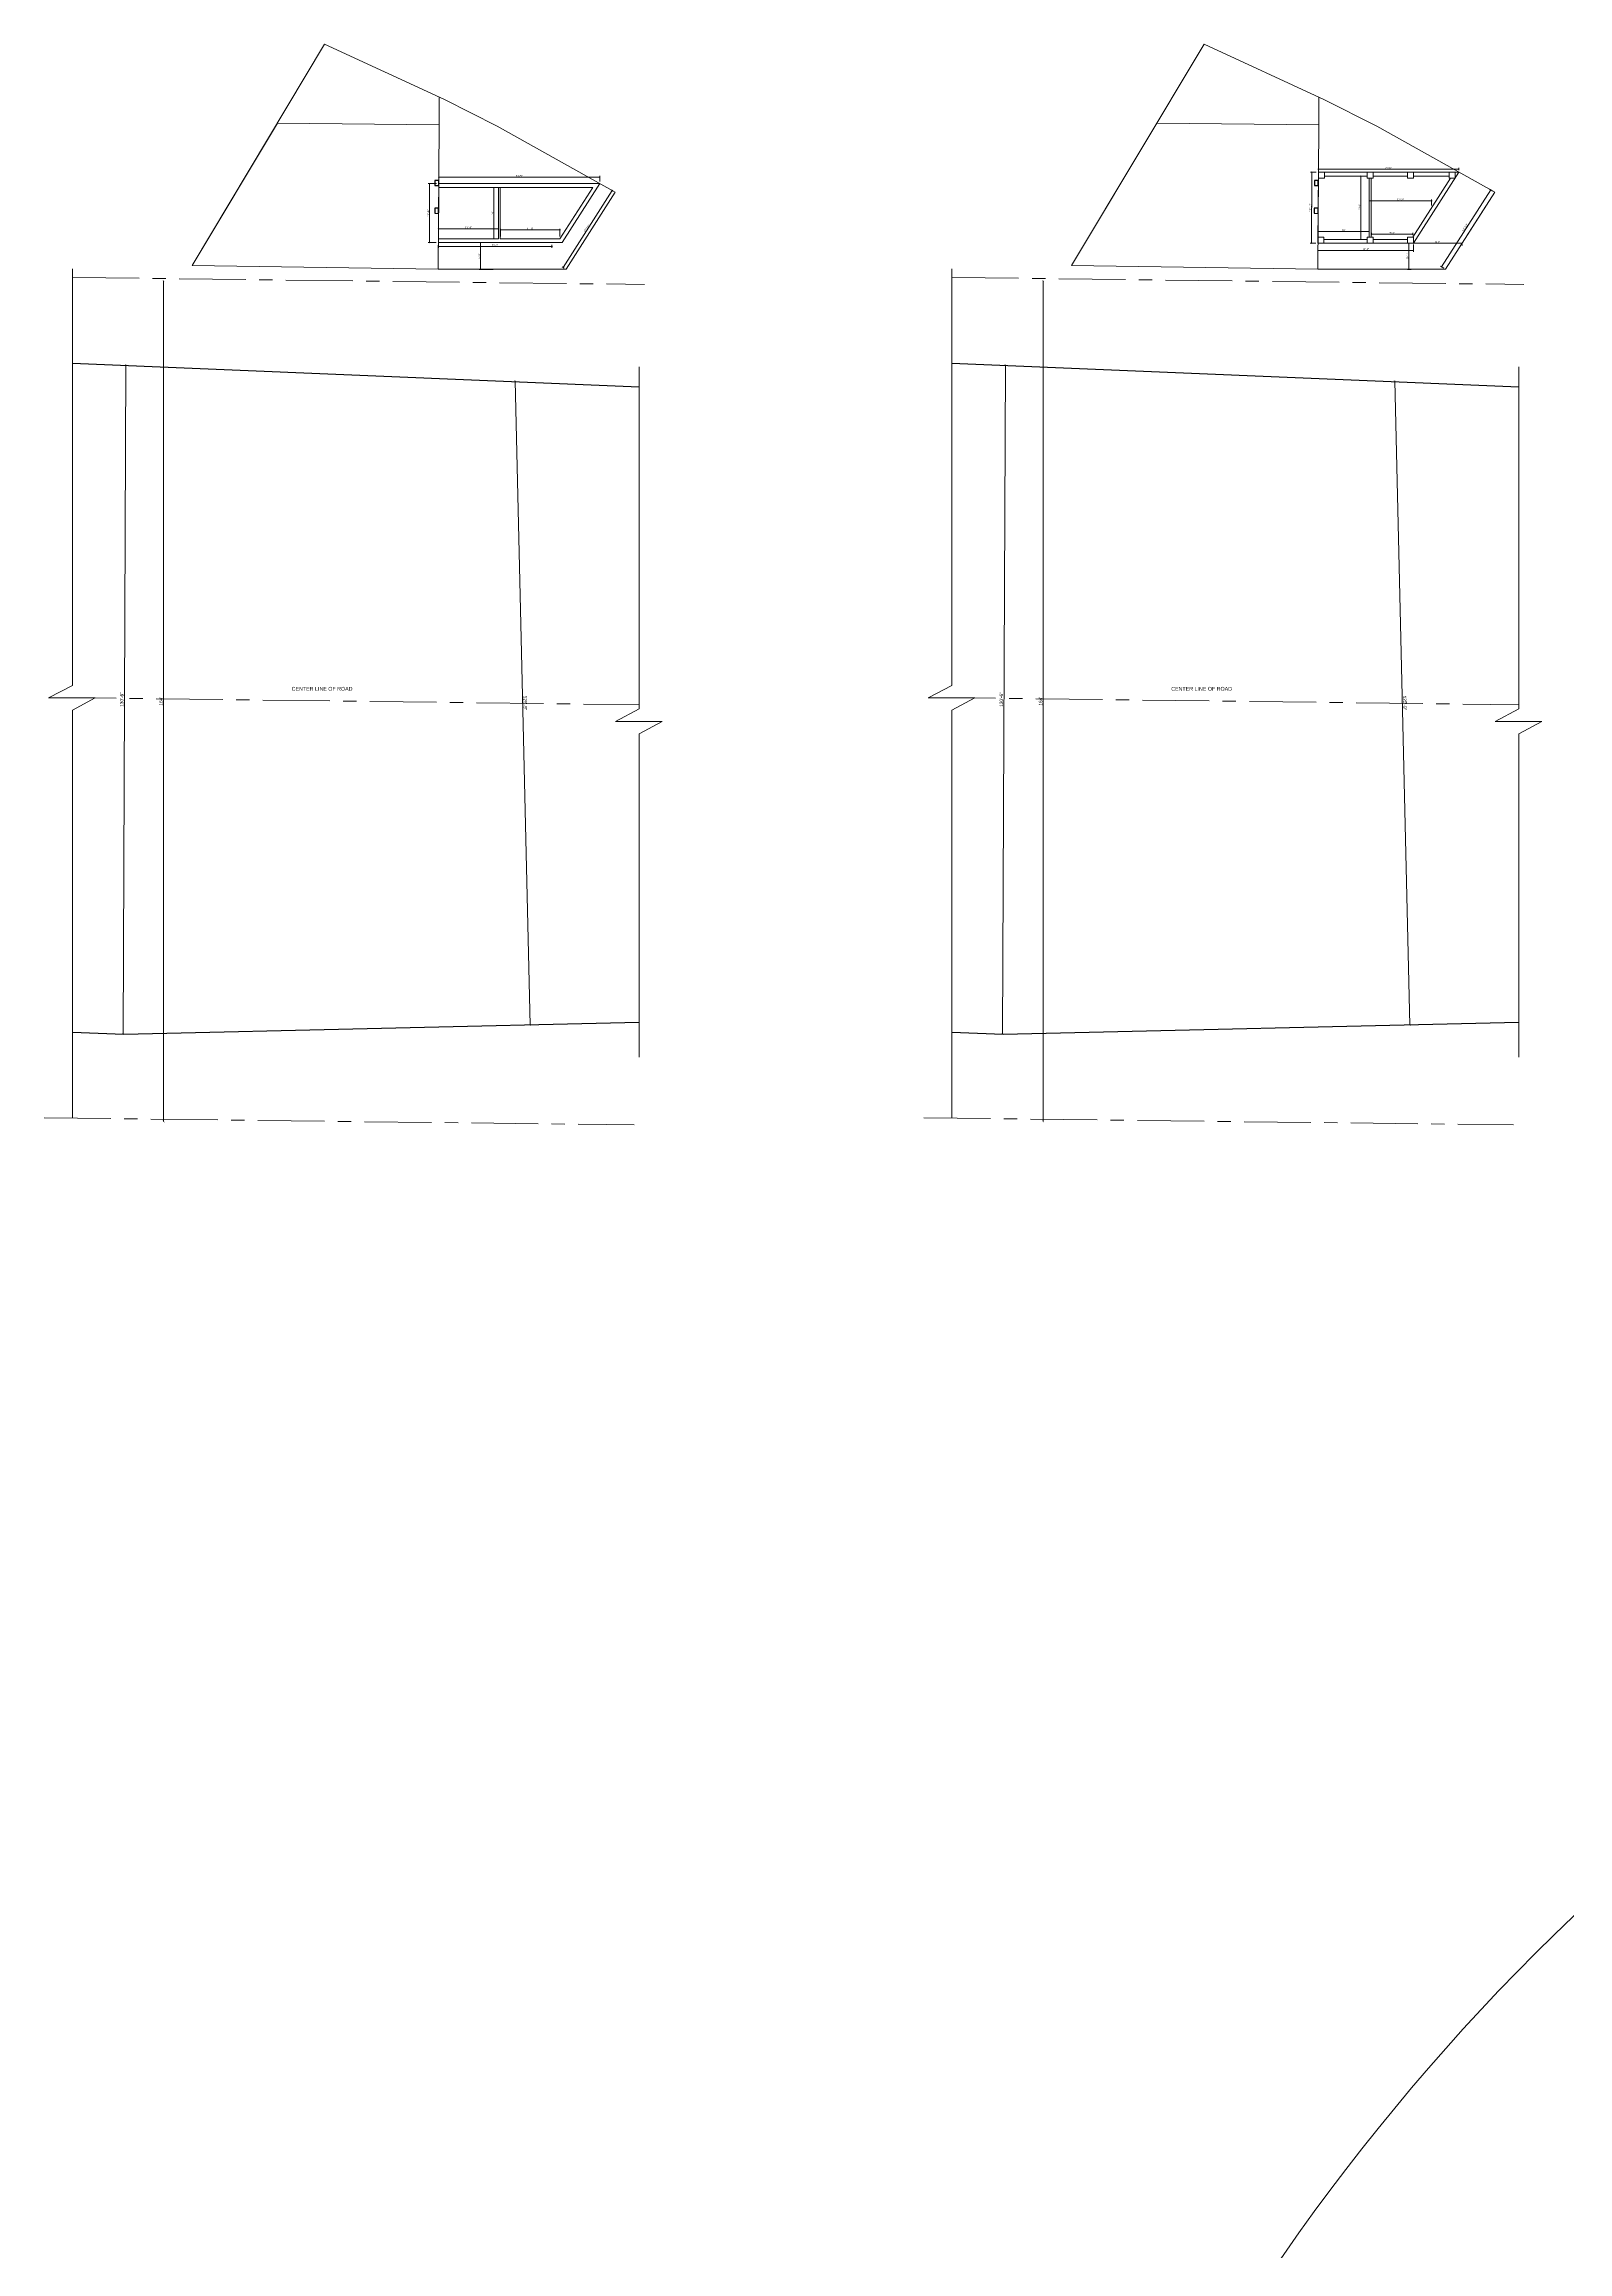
# Model space of a CAD drawing. Header units: inches. Extents: x 4069 to 91030, y -7803 to 12535.
# Drawn here: x 72553 to 76118, y 220 to 5389 of the extents above; entities that cross this region are included whole.
import ezdxf

# ---------------------------------------------------------------- set-up
doc = ezdxf.new("R2010")
doc.units = ezdxf.units.IN
doc.header["$LTSCALE"] = 5
doc.header["$MEASUREMENT"] = 0
doc.linetypes.add('CENTER', pattern=[2, 1.25, -0.25, 0.25, -0.25])
doc.layers.add('A-WALL', color=7, linetype='Continuous', lineweight=9)
doc.layers.add('DOOR', color=62, linetype='Continuous', lineweight=0)
for name, color, linetype in [('DIM', 5, 'Continuous'), ('TEXT', 6, 'Continuous'), ('WALL', 7, 'Continuous')]:
    doc.layers.add(name, color=color, linetype=linetype)
doc.layers.add('dim line', color=7, linetype='Continuous', lineweight=15, true_color=0xfab2b2)
doc.styles.get("Standard").update_dxf_attribs({"font": 'arial.ttf'})
doc.styles.add('tt', font='stylu.ttf', dxfattribs={"height": 8})
doc.dimstyles.new('Copy(2) of STANDARD', dxfattribs={"dimtxt": 2, "dimasz": 4, "dimexe": 0, "dimexo": 0, "dimgap": 2, "dimtad": 1, "dimdec": 0, "dimzin": 0, "dimdsep": 46, "dimlunit": 3, "dimtxsty": 'tt', "dimblk": 'ARCHTICK', "dimcen": 0.0505, "dimse1": 1, "dimse2": 1, "dimclrd": 5, "dimclre": 5, "dimclrt": 7, "dimadec": 1, "dimazin": 0, "dimtm": 1e-09, "dimtfac": 1, "dimtdec": 0, "dimtofl": 0, "dimtmove": 1, "dimatfit": 3, "dimfxl": 1, "dimtolj": 2, "dimtzin": 0, "dimlwd": 13, "dimarcsym": 0})
doc.dimstyles.new('Standard$0', dxfattribs={"dimtxt": 6, "dimasz": 4, "dimexe": 3, "dimexo": 6, "dimgap": 3, "dimtad": 1, "dimdec": 1, "dimzin": 0, "dimdsep": 46, "dimlunit": 4, "dimtxsty": 'Standard', "dimcen": 0.09, "dimclrd": 6, "dimclre": 6, "dimclrt": 7, "dimadec": 0, "dimazin": 0, "dimtfac": 1, "dimtdec": 1, "dimtix": 1, "dimtofl": 0, "dimtmove": 1, "dimatfit": 3, "dimfxl": 1, "dimtolj": 1, "dimtzin": 0, "dimlwd": 18, "dimlwe": 18, "dimarcsym": 0})

# ---------------------------------------------------------------- blocks, each defined once
blk = doc.blocks.new('_ArchTick')
at = {"color": 0, "linetype": 'ByBlock', "const_width": 0.15}
blk.add_lwpolyline([(-0.5, -0.5), (0.5, 0.5)], dxfattribs=at)
blk = doc.blocks.new('*D1890')
at = {"layer": 'Defpoints', "color": 0, "ltscale": 5, "transparency": 16777216}
for p in [(75346.3, 4834.4), (74890.5, 2866.6), (75322, 2866.6)]:
    blk.add_point(p, dxfattribs=at)
at = {"layer": 'DIM', "color": 5, "lineweight": 13, "ltscale": 5, "transparency": 16777216}
blk.add_line((74890.5, 4834.4), (74890.5, 2866.6), dxfattribs=at)
at = {"layer": 'DIM', "color": 5, "lineweight": 13, "ltscale": 5, "transparency": 16777216, "xscale": 4, "yscale": 4, "zscale": 4}
for p, rotation in [((74890.5, 4834.4), 90), ((74890.5, 2866.6), 270)]:
    blk.add_blockref('_ArchTick', p, dxfattribs=dict(at, rotation=rotation))
at = {"layer": 'DIM', "color": 7, "ltscale": 5, "transparency": 16777216, "insert": (74884.3, 3850.5), "char_height": 8, "attachment_point": 5, "rotation": 90, "style": 'tt'}
blk.add_mtext("\\A2;164'", dxfattribs=at)
blk = doc.blocks.new('*D1889')
at = {"layer": 'Defpoints', "color": 0, "ltscale": 5, "transparency": 16777216}
for p in [(74773.4, 4637.8, -33.3), (74766.8, 3071.4, 1.5), (74795.4, 3071.2)]:
    blk.add_point(p, dxfattribs=at)
at = {"layer": 'DIM', "color": 5, "lineweight": 13, "ltscale": 5, "transparency": 16777216}
blk.add_line((74802, 4637.7), (74795.4, 3071.2), dxfattribs=at)
at = {"layer": 'DIM', "color": 5, "lineweight": 13, "ltscale": 5, "transparency": 16777216, "xscale": 4, "yscale": 4, "zscale": 4}
for p, rotation in [((74802, 4637.7), 89.75798331016011), ((74795.4, 3071.2), 269.7579833101601)]:
    blk.add_blockref('_ArchTick', p, dxfattribs=dict(at, rotation=rotation))
at = {"layer": 'DIM', "color": 7, "ltscale": 5, "transparency": 16777216, "insert": (74792.5, 3854.5), "char_height": 8, "attachment_point": 5, "rotation": 89.758, "style": 'tt'}
blk.add_mtext('\\A2;130\'-6"', dxfattribs=at)
blk = doc.blocks.new('*D1891')
at = {"layer": 'Defpoints', "color": 0, "ltscale": 5, "transparency": 16777216}
for p in [(75689.7, 4599.9, -52.5), (75724.8, 3091.6, 1.5), (75748.2, 3092.2)]:
    blk.add_point(p, dxfattribs=at)
at = {"layer": 'DIM', "color": 5, "lineweight": 13, "ltscale": 5, "transparency": 16777216}
blk.add_line((75713.1, 4600.4), (75748.2, 3092.2), dxfattribs=at)
at = {"layer": 'DIM', "color": 5, "lineweight": 13, "ltscale": 5, "transparency": 16777216, "xscale": 4, "yscale": 4, "zscale": 4}
for p, rotation in [((75713.1, 4600.4), 91.33313824719244), ((75748.2, 3092.2), 271.3331382471924)]:
    blk.add_blockref('_ArchTick', p, dxfattribs=dict(at, rotation=rotation))
at = {"layer": 'DIM', "color": 7, "ltscale": 5, "transparency": 16777216, "insert": (75736.8, 3846.4), "char_height": 8, "attachment_point": 5, "rotation": 271.3331, "style": 'tt'}
blk.add_mtext('\\A2;125\'-9"', dxfattribs=at)
blk = doc.blocks.new('oblique')
at = {"color": 0, "lineweight": -2}
blk.add_line((0.25, 0.25), (-0.25, -0.25), dxfattribs=at)
at = {"layer": 'dim line', "lineweight": 9}
for p, q in [((-0.4375, 0), (0.4375, 0)), ((0, 0.4375), (0, -0.4375))]:
    blk.add_line(p, q, dxfattribs=at)
blk = doc.blocks.new('*D1894')
at = {"layer": 'A-WALL', "color": 47, "lineweight": 0, "ltscale": 5, "transparency": 16777216}
for p, q in [((75658.5, 4941.6), (75658.5, 4946.9)), ((75755.5, 4941.6), (75755.5, 4946.9))]:
    blk.add_line(p, q, dxfattribs=at)
at = {"layer": 'A-WALL', "color": 33, "lineweight": 0, "ltscale": 5, "transparency": 16777216}
blk.add_line((75658.5, 4943.9), (75755.5, 4943.9), dxfattribs=at)
at = {"layer": 'Defpoints', "color": 0, "ltscale": 5, "transparency": 16777216}
for p in [(75658.5, 4936.6), (75755.5, 4943.9), (75755.5, 4936.6)]:
    blk.add_point(p, dxfattribs=at)
at = {"layer": 'A-WALL', "color": 33, "lineweight": 0, "ltscale": 5, "transparency": 16777216, "xscale": 2, "yscale": 2, "zscale": 2, "rotation": 180}
blk.add_blockref('oblique', (75658.5, 4943.9), dxfattribs=at)
at = {"layer": 'A-WALL', "color": 33, "lineweight": 0, "ltscale": 5, "transparency": 16777216, "xscale": 2, "yscale": 2, "zscale": 2}
blk.add_blockref('oblique', (75755.5, 4943.9), dxfattribs=at)
at = {"layer": 'A-WALL', "color": 7, "ltscale": 5, "transparency": 16777216, "insert": (75707, 4946.7), "char_height": 4.5, "attachment_point": 5}
blk.add_mtext('\\A1;8\'-1"', dxfattribs=at)
blk = doc.blocks.new('_OBLIQUE')
at = {"color": 0, "linetype": 'ByBlock'}
blk.add_line((-0.5, -0.5), (0.5, 0.5), dxfattribs=at)
blk = doc.blocks.new('*D1895')
at = {"layer": 'A-WALL', "color": 47, "lineweight": 0, "ltscale": 5, "transparency": 16777216}
for p, q in [((75533.4, 4917.6), (75533.4, 4902.4)), ((75757.2, 4917.6), (75757.2, 4902.4))]:
    blk.add_line(p, q, dxfattribs=at)
at = {"layer": 'A-WALL', "color": 33, "lineweight": 0, "ltscale": 5, "transparency": 16777216}
blk.add_line((75533.4, 4905.4), (75757.2, 4905.4), dxfattribs=at)
at = {"layer": 'Defpoints', "color": 0, "ltscale": 5, "transparency": 16777216}
for p in [(75533.4, 4922.6), (75757.2, 4922.6), (75757.2, 4905.4)]:
    blk.add_point(p, dxfattribs=at)
at = {"layer": 'A-WALL', "color": 33, "lineweight": 0, "ltscale": 5, "transparency": 16777216, "xscale": 2, "yscale": 2, "zscale": 2, "rotation": 180}
blk.add_blockref('oblique', (75533.4, 4905.4), dxfattribs=at)
at = {"layer": 'A-WALL', "color": 33, "lineweight": 0, "ltscale": 5, "transparency": 16777216, "xscale": 2, "yscale": 2, "zscale": 2}
blk.add_blockref('oblique', (75757.2, 4905.4), dxfattribs=at)
at = {"layer": 'A-WALL', "color": 7, "ltscale": 5, "transparency": 16777216, "insert": (75645.3, 4908.2), "char_height": 4.5, "attachment_point": 5}
blk.add_mtext('\\A1;18\'-8"', dxfattribs=at)
blk = doc.blocks.new('*D1897')
at = {"layer": 'A-WALL', "color": 47, "lineweight": 0, "ltscale": 5, "transparency": 16777216}
for p, q in [((75533.5, 4941.6), (75533.5, 4953)), ((75653.5, 4941.6), (75653.5, 4953))]:
    blk.add_line(p, q, dxfattribs=at)
at = {"layer": 'A-WALL', "color": 33, "lineweight": 0, "ltscale": 5, "transparency": 16777216}
blk.add_line((75533.5, 4950), (75653.5, 4950), dxfattribs=at)
at = {"layer": 'Defpoints', "color": 0, "ltscale": 5, "transparency": 16777216}
for p in [(75533.5, 4936.6), (75653.5, 4950), (75653.5, 4936.6)]:
    blk.add_point(p, dxfattribs=at)
at = {"layer": 'A-WALL', "color": 33, "lineweight": 0, "ltscale": 5, "transparency": 16777216, "xscale": 2, "yscale": 2, "zscale": 2, "rotation": 180}
blk.add_blockref('oblique', (75533.5, 4950), dxfattribs=at)
at = {"layer": 'A-WALL', "color": 33, "lineweight": 0, "ltscale": 5, "transparency": 16777216, "xscale": 2, "yscale": 2, "zscale": 2}
blk.add_blockref('oblique', (75653.5, 4950), dxfattribs=at)
at = {"layer": 'A-WALL', "color": 7, "ltscale": 5, "transparency": 16777216, "insert": (75593.5, 4952.8), "char_height": 4.5, "attachment_point": 5}
blk.add_mtext("\\A1;10'", dxfattribs=at)
blk = doc.blocks.new('*D1898')
at = {"layer": 'A-WALL', "color": 47, "lineweight": 0, "ltscale": 5, "transparency": 16777216}
for p, q in [((75653.5, 5010.8), (75653.5, 5025.1)), ((75799.6, 5010.8), (75799.6, 5025.1))]:
    blk.add_line(p, q, dxfattribs=at)
at = {"layer": 'A-WALL', "color": 33, "lineweight": 0, "ltscale": 5, "transparency": 16777216}
blk.add_line((75799.6, 5022.1), (75653.5, 5022.1), dxfattribs=at)
at = {"layer": 'Defpoints', "color": 0, "ltscale": 5, "transparency": 16777216}
for p in [(75653.5, 5022.1), (75653.5, 5005.8), (75799.6, 5005.8)]:
    blk.add_point(p, dxfattribs=at)
at = {"layer": 'A-WALL', "color": 33, "lineweight": 0, "ltscale": 5, "transparency": 16777216, "xscale": 2, "yscale": 2, "zscale": 2, "rotation": 180}
blk.add_blockref('oblique', (75653.5, 5022.1), dxfattribs=at)
at = {"layer": 'A-WALL', "color": 33, "lineweight": 0, "ltscale": 5, "transparency": 16777216, "xscale": 2, "yscale": 2, "zscale": 2}
blk.add_blockref('oblique', (75799.6, 5022.1), dxfattribs=at)
at = {"layer": 'A-WALL', "color": 7, "ltscale": 5, "transparency": 16777216, "insert": (75726.5, 5024.9), "char_height": 4.5, "attachment_point": 5}
blk.add_mtext('\\A1;12\'-2"', dxfattribs=at)
blk = doc.blocks.new('*D1899')
at = {"layer": 'A-WALL', "color": 47, "lineweight": 0, "ltscale": 5, "transparency": 16777216}
for p, q in [((75603.7, 5080), (75636.7, 5080)), ((75603.7, 4931.6), (75636.7, 4931.6))]:
    blk.add_line(p, q, dxfattribs=at)
at = {"layer": 'A-WALL', "color": 33, "lineweight": 0, "ltscale": 5, "transparency": 16777216}
blk.add_line((75633.7, 5080), (75633.7, 4931.6), dxfattribs=at)
at = {"layer": 'Defpoints', "color": 0, "ltscale": 5, "transparency": 16777216}
for p in [(75598.7, 5080), (75598.7, 4931.6), (75633.7, 4931.6)]:
    blk.add_point(p, dxfattribs=at)
at = {"layer": 'A-WALL', "color": 33, "lineweight": 0, "ltscale": 5, "transparency": 16777216, "xscale": 2, "yscale": 2, "zscale": 2}
for p, rotation in [((75633.7, 5080), 90), ((75633.7, 4931.6), 270)]:
    blk.add_blockref('oblique', p, dxfattribs=dict(at, rotation=rotation))
at = {"layer": 'A-WALL', "color": 7, "ltscale": 5, "transparency": 16777216, "insert": (75630.9, 5005.8), "char_height": 4.5, "attachment_point": 5, "rotation": 90}
blk.add_mtext('\\A1;12\'-4"', dxfattribs=at)
blk = doc.blocks.new('*D1913')
at = {"layer": 'Defpoints', "color": 0, "ltscale": 5, "transparency": 16777216}
for p in [(73287.9, 4834.4), (72832.1, 2866.6), (73263.7, 2866.6)]:
    blk.add_point(p, dxfattribs=at)
at = {"layer": 'DIM', "color": 5, "lineweight": 13, "ltscale": 5, "transparency": 16777216}
blk.add_line((72832.1, 4834.4), (72832.1, 2866.6), dxfattribs=at)
at = {"layer": 'DIM', "color": 5, "lineweight": 13, "ltscale": 5, "transparency": 16777216, "xscale": 4, "yscale": 4, "zscale": 4}
for p, rotation in [((72832.1, 4834.4), 90), ((72832.1, 2866.6), 270)]:
    blk.add_blockref('_ArchTick', p, dxfattribs=dict(at, rotation=rotation))
at = {"layer": 'DIM', "color": 7, "ltscale": 5, "transparency": 16777216, "insert": (72826, 3850.5), "char_height": 8, "attachment_point": 5, "rotation": 90, "style": 'tt'}
blk.add_mtext("\\A2;164'", dxfattribs=at)
blk = doc.blocks.new('*D1912')
at = {"layer": 'Defpoints', "color": 0, "ltscale": 5, "transparency": 16777216}
for p in [(72715.1, 4637.8, -33.3), (72708.4, 3071.4, 1.5), (72737, 3071.2)]:
    blk.add_point(p, dxfattribs=at)
at = {"layer": 'DIM', "color": 5, "lineweight": 13, "ltscale": 5, "transparency": 16777216}
blk.add_line((72743.6, 4637.7), (72737, 3071.2), dxfattribs=at)
at = {"layer": 'DIM', "color": 5, "lineweight": 13, "ltscale": 5, "transparency": 16777216, "xscale": 4, "yscale": 4, "zscale": 4}
for p, rotation in [((72743.6, 4637.7), 89.75798331016011), ((72737, 3071.2), 269.7579833101601)]:
    blk.add_blockref('_ArchTick', p, dxfattribs=dict(at, rotation=rotation))
at = {"layer": 'DIM', "color": 7, "ltscale": 5, "transparency": 16777216, "insert": (72734.1, 3854.5), "char_height": 8, "attachment_point": 5, "rotation": 89.758, "style": 'tt'}
blk.add_mtext('\\A2;130\'-6"', dxfattribs=at)
blk = doc.blocks.new('*D1914')
at = {"layer": 'Defpoints', "color": 0, "ltscale": 5, "transparency": 16777216}
for p in [(73631.3, 4599.9, -52.5), (73666.4, 3091.6, 1.5), (73689.8, 3092.2)]:
    blk.add_point(p, dxfattribs=at)
at = {"layer": 'DIM', "color": 5, "lineweight": 13, "ltscale": 5, "transparency": 16777216}
blk.add_line((73654.7, 4600.4), (73689.8, 3092.2), dxfattribs=at)
at = {"layer": 'DIM', "color": 5, "lineweight": 13, "ltscale": 5, "transparency": 16777216, "xscale": 4, "yscale": 4, "zscale": 4}
for p, rotation in [((73654.7, 4600.4), 91.33313824719244), ((73689.8, 3092.2), 271.3331382471924)]:
    blk.add_blockref('_ArchTick', p, dxfattribs=dict(at, rotation=rotation))
at = {"layer": 'DIM', "color": 7, "ltscale": 5, "transparency": 16777216, "insert": (73678.4, 3846.4), "char_height": 8, "attachment_point": 5, "rotation": 271.3331, "style": 'tt'}
blk.add_mtext('\\A2;125\'-9"', dxfattribs=at)
blk = doc.blocks.new('*D1915')
at = {"layer": 'A-WALL', "color": 47, "lineweight": 0, "ltscale": 5, "transparency": 16777216}
for p, q in [((73475.1, 4938.3), (73475.1, 4959.8)), ((73615.6, 4938.3), (73615.6, 4959.8))]:
    blk.add_line(p, q, dxfattribs=at)
at = {"layer": 'A-WALL', "color": 33, "lineweight": 0, "ltscale": 5, "transparency": 16777216}
blk.add_line((73475.1, 4956.8), (73615.6, 4956.8), dxfattribs=at)
at = {"layer": 'Defpoints', "color": 0, "ltscale": 5, "transparency": 16777216}
for p in [(73475.1, 4933.3), (73615.6, 4956.8), (73615.6, 4933.3)]:
    blk.add_point(p, dxfattribs=at)
at = {"layer": 'A-WALL', "color": 33, "lineweight": 0, "ltscale": 5, "transparency": 16777216, "xscale": 2, "yscale": 2, "zscale": 2, "rotation": 180}
blk.add_blockref('oblique', (73475.1, 4956.8), dxfattribs=at)
at = {"layer": 'A-WALL', "color": 33, "lineweight": 0, "ltscale": 5, "transparency": 16777216, "xscale": 2, "yscale": 2, "zscale": 2}
blk.add_blockref('oblique', (73615.6, 4956.8), dxfattribs=at)
at = {"layer": 'A-WALL', "color": 7, "ltscale": 5, "transparency": 16777216, "insert": (73545.3, 4959.6), "char_height": 4.5, "attachment_point": 5}
blk.add_mtext('\\A1;11\'-8"', dxfattribs=at)
blk = doc.blocks.new('*D1916')
at = {"layer": 'A-WALL', "color": 47, "lineweight": 0, "ltscale": 5, "transparency": 16777216}
for p, q in [((73620.1, 4938.3), (73620.1, 4956.8)), ((73759.7, 4938.3), (73759.7, 4956.8))]:
    blk.add_line(p, q, dxfattribs=at)
at = {"layer": 'A-WALL', "color": 33, "lineweight": 0, "ltscale": 5, "transparency": 16777216}
blk.add_line((73620.1, 4953.8), (73759.7, 4953.8), dxfattribs=at)
at = {"layer": 'Defpoints', "color": 0, "ltscale": 5, "transparency": 16777216}
for p in [(73620.1, 4933.3), (73759.7, 4953.8), (73759.7, 4933.3)]:
    blk.add_point(p, dxfattribs=at)
at = {"layer": 'A-WALL', "color": 33, "lineweight": 0, "ltscale": 5, "transparency": 16777216, "xscale": 2, "yscale": 2, "zscale": 2, "rotation": 180}
blk.add_blockref('oblique', (73620.1, 4953.8), dxfattribs=at)
at = {"layer": 'A-WALL', "color": 33, "lineweight": 0, "ltscale": 5, "transparency": 16777216, "xscale": 2, "yscale": 2, "zscale": 2}
blk.add_blockref('oblique', (73759.7, 4953.8), dxfattribs=at)
at = {"layer": 'A-WALL', "color": 7, "ltscale": 5, "transparency": 16777216, "insert": (73689.9, 4956.6), "char_height": 4.5, "attachment_point": 5}
blk.add_mtext('\\A1;11\'-8"', dxfattribs=at)
blk = doc.blocks.new('*D1917')
at = {"layer": 'A-WALL', "color": 47, "lineweight": 0, "ltscale": 5, "transparency": 16777216}
for p, q in [((73610.6, 5053.3), (73601.6, 5053.3)), ((73610.6, 4933.3), (73601.6, 4933.3))]:
    blk.add_line(p, q, dxfattribs=at)
at = {"layer": 'A-WALL', "color": 33, "lineweight": 0, "ltscale": 5, "transparency": 16777216}
blk.add_line((73604.6, 4933.3), (73604.6, 5053.3), dxfattribs=at)
at = {"layer": 'Defpoints', "color": 0, "ltscale": 5, "transparency": 16777216}
for p in [(73604.6, 5053.3), (73615.6, 5053.3), (73615.6, 4933.3)]:
    blk.add_point(p, dxfattribs=at)
at = {"layer": 'A-WALL', "color": 33, "lineweight": 0, "ltscale": 5, "transparency": 16777216, "xscale": 2, "yscale": 2, "zscale": 2}
for p, rotation in [((73604.6, 5053.3), 90), ((73604.6, 4933.3), 270)]:
    blk.add_blockref('oblique', p, dxfattribs=dict(at, rotation=rotation))
at = {"layer": 'A-WALL', "color": 7, "ltscale": 5, "transparency": 16777216, "insert": (73601.8, 4993.3), "char_height": 4.5, "attachment_point": 5, "rotation": 90}
blk.add_mtext("\\A1;10'", dxfattribs=at)
blk = doc.blocks.new('*D1919')
at = {"layer": 'A-WALL', "color": 47, "lineweight": 0, "ltscale": 5, "transparency": 16777216}
for p, q in [((75534.5, 5094), (75534.5, 5099.3)), ((75863.3, 5094), (75863.3, 5099.3))]:
    blk.add_line(p, q, dxfattribs=at)
at = {"layer": 'A-WALL', "color": 33, "lineweight": 0, "ltscale": 5, "transparency": 16777216}
blk.add_line((75863.3, 5096.3), (75534.5, 5096.3), dxfattribs=at)
at = {"layer": 'Defpoints', "color": 0, "ltscale": 5, "transparency": 16777216}
for p in [(75534.5, 5096.3), (75534.5, 5089), (75863.3, 5089)]:
    blk.add_point(p, dxfattribs=at)
at = {"layer": 'A-WALL', "color": 33, "lineweight": 0, "ltscale": 5, "transparency": 16777216, "xscale": 2, "yscale": 2, "zscale": 2, "rotation": 180}
blk.add_blockref('oblique', (75534.5, 5096.3), dxfattribs=at)
at = {"layer": 'A-WALL', "color": 33, "lineweight": 0, "ltscale": 5, "transparency": 16777216, "xscale": 2, "yscale": 2, "zscale": 2}
blk.add_blockref('oblique', (75863.3, 5096.3), dxfattribs=at)
at = {"layer": 'A-WALL', "color": 7, "ltscale": 5, "transparency": 16777216, "insert": (75698.9, 5099.1), "char_height": 4.5, "attachment_point": 5}
blk.add_mtext('\\A1;27\'-5"', dxfattribs=at)
blk = doc.blocks.new('*D1920')
at = {"layer": 'A-WALL', "color": 47, "lineweight": 0, "ltscale": 5, "transparency": 16777216}
for p, q in [((75529.5, 5089.1), (75516.2, 5089.2)), ((75528.4, 4922.7), (75515.1, 4922.7))]:
    blk.add_line(p, q, dxfattribs=at)
at = {"layer": 'A-WALL', "color": 33, "lineweight": 0, "ltscale": 5, "transparency": 16777216}
blk.add_line((75519.2, 5089.1), (75518.1, 4922.7), dxfattribs=at)
at = {"layer": 'Defpoints', "color": 0, "ltscale": 5, "transparency": 16777216}
for p in [(75534.5, 5089), (75518.1, 4922.7), (75533.4, 4922.6)]:
    blk.add_point(p, dxfattribs=at)
at = {"layer": 'A-WALL', "color": 33, "lineweight": 0, "ltscale": 5, "transparency": 16777216, "xscale": 2, "yscale": 2, "zscale": 2}
for p, rotation in [((75519.2, 5089.1), 89.62590714722728), ((75518.1, 4922.7), 269.6259071472273)]:
    blk.add_blockref('oblique', p, dxfattribs=dict(at, rotation=rotation))
at = {"layer": 'A-WALL', "color": 7, "ltscale": 5, "transparency": 16777216, "insert": (75515.9, 5006), "char_height": 4.5, "attachment_point": 5, "rotation": 89.6259}
blk.add_mtext('\\A1;13\'-10"', dxfattribs=at)
blk = doc.blocks.new('*D1921')
at = {"layer": 'A-WALL', "color": 47, "lineweight": 0, "ltscale": 5, "transparency": 16777216}
for p, q in [((73475, 4919.3), (73475, 4912)), ((73740.9, 4919.3), (73740.9, 4912))]:
    blk.add_line(p, q, dxfattribs=at)
at = {"layer": 'A-WALL', "color": 33, "lineweight": 0, "ltscale": 5, "transparency": 16777216}
blk.add_line((73475, 4915), (73740.9, 4915), dxfattribs=at)
at = {"layer": 'Defpoints', "color": 0, "ltscale": 5, "transparency": 16777216}
for p in [(73475, 4924.3, -58.2), (73740.9, 4924.3, -58.2), (73740.9, 4915)]:
    blk.add_point(p, dxfattribs=at)
at = {"layer": 'A-WALL', "color": 33, "lineweight": 0, "ltscale": 5, "transparency": 16777216, "xscale": 2, "yscale": 2, "zscale": 2, "rotation": 180}
blk.add_blockref('oblique', (73475, 4915), dxfattribs=at)
at = {"layer": 'A-WALL', "color": 33, "lineweight": 0, "ltscale": 5, "transparency": 16777216, "xscale": 2, "yscale": 2, "zscale": 2}
blk.add_blockref('oblique', (73740.9, 4915), dxfattribs=at)
at = {"layer": 'A-WALL', "color": 7, "ltscale": 5, "transparency": 16777216, "insert": (73608, 4917.7), "char_height": 4.5, "attachment_point": 5}
blk.add_mtext('\\A1;22\'-2"', dxfattribs=at)
blk = doc.blocks.new('*D1922')
at = {"layer": 'A-WALL', "color": 47, "lineweight": 0, "ltscale": 5, "transparency": 16777216}
for p, q in [((73475.9, 5067.3), (73475.9, 5080.3)), ((73852.6, 5067.3), (73852.6, 5080.3))]:
    blk.add_line(p, q, dxfattribs=at)
at = {"layer": 'A-WALL', "color": 33, "lineweight": 0, "ltscale": 5, "transparency": 16777216}
blk.add_line((73852.6, 5077.3), (73475.9, 5077.3), dxfattribs=at)
at = {"layer": 'Defpoints', "color": 0, "ltscale": 5, "transparency": 16777216}
for p in [(73475.9, 5077.3), (73475.9, 5062.3), (73852.6, 5062.3)]:
    blk.add_point(p, dxfattribs=at)
at = {"layer": 'A-WALL', "color": 33, "lineweight": 0, "ltscale": 5, "transparency": 16777216, "xscale": 2, "yscale": 2, "zscale": 2, "rotation": 180}
blk.add_blockref('oblique', (73475.9, 5077.3), dxfattribs=at)
at = {"layer": 'A-WALL', "color": 33, "lineweight": 0, "ltscale": 5, "transparency": 16777216, "xscale": 2, "yscale": 2, "zscale": 2}
blk.add_blockref('oblique', (73852.6, 5077.3), dxfattribs=at)
at = {"layer": 'A-WALL', "color": 7, "ltscale": 5, "transparency": 16777216, "insert": (73664.3, 5080.1), "char_height": 4.5, "attachment_point": 5}
blk.add_mtext('\\A1;31\'-5"', dxfattribs=at)
blk = doc.blocks.new('*D1924')
at = {"layer": 'A-WALL', "color": 47, "lineweight": 0, "ltscale": 5, "transparency": 16777216}
for p, q in [((73470.9, 5062.3), (73451.5, 5062.3)), ((73470, 4924.3), (73451.5, 4924.3))]:
    blk.add_line(p, q, dxfattribs=at)
at = {"layer": 'A-WALL', "color": 33, "lineweight": 0, "ltscale": 5, "transparency": 16777216}
blk.add_line((73454.5, 5062.3), (73454.5, 4924.3), dxfattribs=at)
at = {"layer": 'Defpoints', "color": 0, "ltscale": 5, "transparency": 16777216}
for p in [(73475.9, 5062.3), (73454.5, 4924.3), (73475, 4924.3)]:
    blk.add_point(p, dxfattribs=at)
at = {"layer": 'A-WALL', "color": 33, "lineweight": 0, "ltscale": 5, "transparency": 16777216, "xscale": 2, "yscale": 2, "zscale": 2}
for p, rotation in [((73454.5, 5062.3), 90), ((73454.5, 4924.3), 270)]:
    blk.add_blockref('oblique', p, dxfattribs=dict(at, rotation=rotation))
at = {"layer": 'A-WALL', "color": 7, "ltscale": 5, "transparency": 16777216, "insert": (73451.7, 4993.3), "char_height": 4.5, "attachment_point": 5, "rotation": 90}
blk.add_mtext('\\A1;11\'-6"', dxfattribs=at)
blk = doc.blocks.new('*D1937')
at = {"layer": 'A-WALL', "color": 33, "lineweight": 0, "ltscale": 5, "transparency": 16777216}
blk.add_line((75822.8, 4867.6), (75937.8, 5047.9), dxfattribs=at)
at = {"layer": 'A-WALL', "color": 47, "lineweight": 0, "ltscale": 5, "transparency": 16777216}
for p, q in [((75942.9, 5044.6), (75935.3, 5049.5)), ((75828, 4864.3), (75820.3, 4869.2))]:
    blk.add_line(p, q, dxfattribs=at)
at = {"layer": 'Defpoints', "color": 0, "ltscale": 5, "transparency": 16777216}
for p in [(75937.8, 5047.9), (75947.1, 5042, -58.2), (75832.2, 4861.6, -58.2)]:
    blk.add_point(p, dxfattribs=at)
at = {"layer": 'A-WALL', "color": 33, "lineweight": 0, "ltscale": 5, "transparency": 16777216, "xscale": 2, "yscale": 2, "zscale": 2}
for p, rotation in [((75937.8, 5047.9), 57.48404716701929), ((75822.8, 4867.6), 237.4840471670193)]:
    blk.add_blockref('oblique', p, dxfattribs=dict(at, rotation=rotation))
at = {"layer": 'A-WALL', "color": 7, "ltscale": 5, "transparency": 16777216, "insert": (75877.9, 4959.3), "char_height": 4.5, "attachment_point": 5, "rotation": 57.484}
blk.add_mtext('\\A1;17\'-10"', dxfattribs=at)
blk = doc.blocks.new('*D1938')
at = {"layer": 'A-WALL', "color": 33, "lineweight": 0, "ltscale": 5, "transparency": 16777216}
blk.add_line((73767.1, 4865.9), (73882.1, 5046.2), dxfattribs=at)
at = {"layer": 'A-WALL', "color": 47, "lineweight": 0, "ltscale": 5, "transparency": 16777216}
for p, q in [((73884.5, 5044.6), (73879.6, 5047.8)), ((73769.6, 4864.3), (73764.6, 4867.5))]:
    blk.add_line(p, q, dxfattribs=at)
at = {"layer": 'Defpoints', "color": 0, "ltscale": 5, "transparency": 16777216}
for p in [(73882.1, 5046.2), (73888.8, 5042, -58.2), (73773.8, 4861.6, -58.2)]:
    blk.add_point(p, dxfattribs=at)
at = {"layer": 'A-WALL', "color": 33, "lineweight": 0, "ltscale": 5, "transparency": 16777216, "xscale": 2, "yscale": 2, "zscale": 2}
for p, rotation in [((73882.1, 5046.2), 57.48404716701929), ((73767.1, 4865.9), 237.4840471670193)]:
    blk.add_blockref('oblique', p, dxfattribs=dict(at, rotation=rotation))
at = {"layer": 'A-WALL', "color": 7, "ltscale": 5, "transparency": 16777216, "insert": (73822.2, 4957.5), "char_height": 4.5, "attachment_point": 5, "rotation": 57.484}
blk.add_mtext('\\A1;17\'-10"', dxfattribs=at)
blk = doc.blocks.new('*D1939')
at = {"layer": 'A-WALL', "color": 47, "lineweight": 0, "ltscale": 5, "transparency": 16777216}
for p, q in [((73603, 4924.3), (73570.4, 4924.3)), ((73603, 4861.6), (73570.4, 4861.6))]:
    blk.add_line(p, q, dxfattribs=at)
at = {"layer": 'A-WALL', "color": 33, "lineweight": 0, "ltscale": 5, "transparency": 16777216}
blk.add_line((73573.4, 4924.3), (73573.4, 4861.6), dxfattribs=at)
at = {"layer": 'Defpoints', "color": 0, "ltscale": 5, "transparency": 16777216}
for p in [(73608, 4924.3, -58.2), (73573.4, 4861.6), (73608, 4861.6, -58.2)]:
    blk.add_point(p, dxfattribs=at)
at = {"layer": 'A-WALL', "color": 33, "lineweight": 0, "ltscale": 5, "transparency": 16777216, "xscale": 2, "yscale": 2, "zscale": 2}
for p, rotation in [((73573.4, 4924.3), 90), ((73573.4, 4861.6), 270)]:
    blk.add_blockref('oblique', p, dxfattribs=dict(at, rotation=rotation))
at = {"layer": 'A-WALL', "color": 7, "ltscale": 5, "transparency": 16777216, "insert": (73570.6, 4893), "char_height": 4.5, "attachment_point": 5, "rotation": 90}
blk.add_mtext('\\A1;5\'-3"', dxfattribs=at)
blk = doc.blocks.new('*D1940')
at = {"layer": 'A-WALL', "color": 47, "lineweight": 0, "ltscale": 5, "transparency": 16777216}
for p, q in [((75752.2, 4922.6), (75743.2, 4922.6)), ((75751.5, 4861.6), (75743.2, 4861.6))]:
    blk.add_line(p, q, dxfattribs=at)
at = {"layer": 'A-WALL', "color": 33, "lineweight": 0, "ltscale": 5, "transparency": 16777216}
blk.add_line((75746.2, 4922.6), (75746.2, 4861.6), dxfattribs=at)
at = {"layer": 'Defpoints', "color": 0, "ltscale": 5, "transparency": 16777216}
for p in [(75757.2, 4922.6), (75746.2, 4861.6), (75756.5, 4861.6, -58.2)]:
    blk.add_point(p, dxfattribs=at)
at = {"layer": 'A-WALL', "color": 33, "lineweight": 0, "ltscale": 5, "transparency": 16777216, "xscale": 2, "yscale": 2, "zscale": 2}
for p, rotation in [((75746.2, 4922.6), 90), ((75746.2, 4861.6), 270)]:
    blk.add_blockref('oblique', p, dxfattribs=dict(at, rotation=rotation))
at = {"layer": 'A-WALL', "color": 7, "ltscale": 5, "transparency": 16777216, "insert": (75743.4, 4892.1), "char_height": 4.5, "attachment_point": 5, "rotation": 90}
blk.add_mtext('\\A1;5\'-1"', dxfattribs=at)
blk = doc.blocks.new('*D1989')
at = {"layer": 'A-WALL', "color": 33, "lineweight": 0, "ltscale": 5, "transparency": 16777216}
blk.add_line((75757.2, 4922.6), (75871.1, 4922.6), dxfattribs=at)
at = {"layer": 'A-WALL', "color": 47, "lineweight": 0, "ltscale": 5, "transparency": 16777216}
for p, q in [((75757.2, 4917.6), (75757.2, 4919.6)), ((75871.1, 4917.6), (75871.1, 4919.6))]:
    blk.add_line(p, q, dxfattribs=at)
at = {"layer": 'Defpoints', "color": 0, "ltscale": 5, "transparency": 16777216}
for p in [(75757.2, 4922.6), (75871.1, 4922.6), (75871.1, 4922.6)]:
    blk.add_point(p, dxfattribs=at)
at = {"layer": 'A-WALL', "color": 33, "lineweight": 0, "ltscale": 5, "transparency": 16777216, "xscale": 2, "yscale": 2, "zscale": 2, "rotation": 180}
blk.add_blockref('oblique', (75757.2, 4922.6), dxfattribs=at)
at = {"layer": 'A-WALL', "color": 33, "lineweight": 0, "ltscale": 5, "transparency": 16777216, "xscale": 2, "yscale": 2, "zscale": 2}
blk.add_blockref('oblique', (75871.1, 4922.6), dxfattribs=at)
at = {"layer": 'A-WALL', "color": 7, "ltscale": 5, "transparency": 16777216, "insert": (75814.2, 4925.4), "char_height": 4.5, "attachment_point": 5}
blk.add_mtext('\\A1;9\'-6"', dxfattribs=at)

msp = doc.modelspace()

# ---------------------------------------------------------------- linework, layer by layer
for p, q in [((72618.46, 4641.84, -31.28), (73945.21, 4586.87, -59.12)), ((74676.85, 4641.84, -31.28), (76003.6, 4586.87, -59.12)), ((72738.81, 3070.05, 1.52), (72618.46, 3075.22, 1.52)), ((73945.21, 3098.13, 1.52), (72738.81, 3070.05, 1.52)), ((74797.2, 3070.05, 1.52), (74676.85, 3075.22, 1.52)), ((76003.6, 3098.13, 1.52), (74797.2, 3070.05, 1.52))]:
    msp.add_line(p, q)
at = {"layer": 'A-WALL', "ltscale": 5}
for p, q in [((73476.84, 5199.62, -58.17), (73477.26, 5264.53, -58.17)), ((75535.23, 5199.62, -58.17), (75535.65, 5264.53, -58.17)), ((75534.5, 5080.04), (75534.45, 5080.04)), ((75863.32, 5089.04, -58.17), (75534.5, 5089.04, -58.17)), ((75648.97, 5080.04), (75548.5, 5080.04)), ((75653.47, 4936.63), (75653.47, 5075.04)), ((75658.47, 4936.63), (75658.47, 5075.04)), ((75743.23, 5080.04), (75662.97, 5080.04)), ((75755.48, 4936.63), (75843.72, 5075.04)), ((75840.39, 5080.04), (75757.23, 5080.04)), ((73475.94, 5062.28, -58.17), (73475.04, 4924.28, -58.17)), ((73836.17, 5053.28), (73475.92, 5053.28)), ((73615.55, 4933.28), (73615.55, 5053.28)), ((73620.05, 4933.28), (73620.05, 5053.28)), ((73759.68, 4933.28), (73836.17, 5053.28)), ((73773.8, 4861.63, -58.17), (73888.76, 5041.96, -58.17)), ((75880.63, 4937.62, -58.17), (75947.15, 5041.96, -58.17)), ((73475.02, 4924.28, -58.17), (73740.9, 4924.28, -58.17)), ((73475.1, 4933.28), (73615.55, 4933.28)), ((73620.05, 4933.28), (73759.68, 4933.28)), ((75547.51, 4931.63), (75648.97, 4931.63)), ((75662.97, 4931.63), (75743.23, 4931.63)), ((73474.63, 4861.63, -58.17), (73773.8, 4861.63, -58.17))]:
    msp.add_line(p, q, dxfattribs=at)
at = {"layer": 'A-WALL', "linetype": 'CENTER', "ltscale": 25}
for p, q in [((72618.46, 4842.67), (73957.33, 4826.18)), ((74676.85, 4842.67), (76015.72, 4826.18)), ((72564.64, 3859.26), (73945.21, 3842.25)), ((74623.03, 3859.26), (76003.6, 3842.25)), ((72552.52, 2875.33), (73933.09, 2858.32)), ((74610.9, 2875.33), (75991.48, 2858.32))]:
    msp.add_line(p, q, dxfattribs=at)
at = {"layer": 'A-WALL', "ltscale": 5, "elevation": -58.17}
for points in [[(73208.82, 5388.81), (72898.7, 4870.27), (73474.63, 4861.63), (73773.8, 4861.63), (73888.76, 5041.96), (73612.66, 5197.03), (73489.3, 5258.96)], [(75267.21, 5388.81), (74957.08, 4870.27), (75533.02, 4861.63), (75832.19, 4861.63), (75947.15, 5041.96), (75671.05, 5197.03), (75547.69, 5258.96)], [(75743.23, 5089.04), (75757.23, 5089.04), (75757.23, 5075.04), (75743.23, 5075.04)], [(75840.39, 5089.04), (75854.39, 5089.04), (75854.39, 5075.04), (75840.39, 5075.04)]]:
    msp.add_lwpolyline(points, close=True, dxfattribs=at)
at = {"layer": 'A-WALL', "ltscale": 5}
for points in [[(75863.32, 5089.04), (75534.5, 5089.04), (75533.42, 4922.63), (75757.23, 4922.63)], [(75534.5, 5089.04), (75548.5, 5089.04), (75548.5, 5075.04), (75534.5, 5075.04)], [(75648.97, 5089.04), (75662.97, 5089.04), (75662.97, 5075.04), (75648.97, 5075.04)], [(73852.58, 5062.28), (73475.94, 5062.28), (73475.04, 4924.28), (73764.61, 4924.28)], [(75533.51, 4936.63), (75547.51, 4936.63), (75547.51, 4922.63), (75533.51, 4922.63)], [(75648.97, 4936.63), (75662.97, 4936.63), (75662.97, 4922.63), (75648.97, 4922.63)], [(75743.23, 4936.63), (75757.23, 4936.63), (75757.23, 4922.63), (75743.23, 4922.63)]]:
    msp.add_lwpolyline(points, close=True, dxfattribs=at)
at = {"layer": 'A-WALL', "linetype": 'Continuous', "ltscale": 5}
for points, elevation in [([(72618.46, 4863.14), (72618.46, 3887.27), (72562.87, 3858.34), (72672.13, 3858.09), (72618.46, 3829.48), (72618.46, 2874.52)], -31.28), ([(74676.85, 4863.14), (74676.85, 3887.27), (74621.26, 3858.34), (74730.52, 3858.09), (74676.85, 3829.48), (74676.85, 2874.52)], -31.28), ([(73945.21, 4633.72), (73945.21, 3832.3), (73889.62, 3803.36), (73998.88, 3803.11), (73945.21, 3774.5), (73945.21, 3017.07)], -59.12), ([(76003.6, 4633.72), (76003.6, 3832.3), (75948.01, 3803.36), (76057.27, 3803.11), (76003.6, 3774.5), (76003.6, 3017.07)], -59.12)]:
    msp.add_lwpolyline(points, dxfattribs=dict(at, elevation=elevation))
at = {"layer": 'DOOR', "lineweight": 13, "elevation": -58.17}
for points in [[(72898.7, 4870.27), (73474.63, 4861.63), (73476.84, 5199.62), (73098.36, 5204.12)], [(74957.08, 4870.27), (75533.02, 4861.63), (75535.23, 5199.62), (75156.75, 5204.12)]]:
    msp.add_lwpolyline(points, close=True, dxfattribs=at)
at = {"layer": 'DOOR', "lineweight": 13}
msp.add_circle((79655.73, -2693.26), 5109.36, dxfattribs=at)
at = {"layer": 'WALL', "color": 2, "linetype": 'ByBlock', "ltscale": 5, "elevation": -58.17}
for points in [[(73466.99, 5069.73), (73466.91, 5057.73), (73475.91, 5057.62), (73475.99, 5069.62)], [(75525.38, 5069.73), (75525.3, 5057.73), (75534.3, 5057.62), (75534.38, 5069.62)], [(73466.56, 5004.73), (73466.49, 4992.73), (73475.49, 4992.62), (73475.56, 5004.62)], [(75524.95, 5004.73), (75524.88, 4992.73), (75533.87, 4992.62), (75533.95, 5004.62)]]:
    msp.add_lwpolyline(points, close=True, dxfattribs=at)

# ---------------------------------------------------------------- texts
at = {"layer": 'TEXT', "lineweight": 70, "style": 'tt'}
for p in [(73131.79, 3875.06, -58.17), (75190.18, 3875.06, -58.17)]:
    msp.add_text('CENTER LINE OF ROAD ', height=9, dxfattribs=at).set_placement(p)

# ---------------------------------------------------------------- dimensions: what is measured, and where the dimension line sits
at = {"layer": 'A-WALL', "ltscale": 5}
for base, p1, p2, picture, middle in [((73475.94, 5077.26), (73852.58, 5062.28), (73475.94, 5062.28), '*D1922', (73664.26, 5080.06)), ((75534.5, 5096.26), (75863.32, 5089.04), (75534.5, 5089.04), '*D1919', (75698.91, 5099.05)), ((75653.47, 5022.14), (75799.6, 5005.83), (75653.47, 5005.83), '*D1898', (75726.54, 5024.9)), ((73615.55, 4956.76), (73475.1, 4933.28), (73615.55, 4933.28), '*D1915', (73545.32, 4959.55)), ((73740.9, 4914.96), (73475.02, 4924.28, -58.17), (73740.9, 4924.28, -58.17), '*D1921', (73607.96, 4917.72)), ((73759.68, 4953.79), (73620.05, 4933.28), (73759.68, 4933.28), '*D1916', (73689.87, 4956.59)), ((75757.23, 4905.37), (75533.42, 4922.63), (75757.23, 4922.63), '*D1895', (75645.32, 4908.16)), ((75653.47, 4949.99), (75533.51, 4936.63), (75653.47, 4936.63), '*D1897', (75593.49, 4952.78)), ((75755.48, 4943.88), (75658.47, 4936.63), (75755.48, 4936.63), '*D1894', (75706.98, 4946.67)), ((75871.08, 4922.63), (75757.23, 4922.63), (75871.08, 4922.63), '*D1989', (75814.15, 4925.42))]:
    dim = msp.add_linear_dim(base=base, p1=p1, p2=p2, dimstyle='Standard$0', override={"dimtxt": 4.5, "dimasz": 2, "dimexo": 5, "dimgap": 0.5, "dimdec": 0, "dimzin": 12, "dimpost": '\\X', "dimblk": 'oblique', "dimcen": 3, "dimclrd": 33, "dimclre": 47, "dimtfac": 0.5, "dimtdec": 0, "dimfxl": 3, "dimlwd": 0, "dimlwe": 0}, dxfattribs=at)
    dim.commit()
    dim.dimension.update_dxf_attribs({"geometry": picture, "text_midpoint": middle})
for p1, p2, distance, picture, middle in [((75534.5, 5089.04), (75533.42, 4922.63), -15.27, '*D1920', (75515.89, 5005.95)), ((73773.8, 4861.63, -58.17), (73888.76, 5041.96, -58.17), 7.91, '*D1938', (73822.25, 4957.55)), ((75832.19, 4861.63, -58.17), (75947.15, 5041.96, -58.17), 11.11, '*D1937', (75877.95, 4959.27))]:
    dim = msp.add_aligned_dim(p1=p1, p2=p2, distance=distance, dimstyle='Standard$0', override={"dimtxt": 4.5, "dimasz": 2, "dimexo": 5, "dimgap": 0.5, "dimdec": 0, "dimzin": 12, "dimpost": '\\X', "dimblk": 'oblique', "dimcen": 3, "dimclrd": 33, "dimclre": 47, "dimtfac": 0.5, "dimtdec": 0, "dimfxl": 3, "dimlwd": 0, "dimlwe": 0}, dxfattribs=at)
    dim.commit()
    dim.dimension.update_dxf_attribs({"geometry": picture, "text_midpoint": middle})
for base, p1, p2, picture, middle in [((75633.7, 4931.63), (75598.74, 5080.04), (75598.74, 4931.63), '*D1899', (75630.94, 5005.83)), ((73454.51, 4924.28), (73475.94, 5062.28), (73475.04, 4924.28), '*D1924', (73451.71, 4993.28)), ((73604.64, 5053.28), (73615.55, 4933.28), (73615.55, 5053.28), '*D1917', (73601.84, 4993.28)), ((73573.37, 4861.63), (73607.96, 4924.28, -58.17), (73607.96, 4861.63, -58.17), '*D1939', (73570.57, 4892.95)), ((75746.2, 4861.63), (75757.23, 4922.63), (75756.5, 4861.63, -58.17), '*D1940', (75743.4, 4892.13))]:
    dim = msp.add_linear_dim(base=base, p1=p1, p2=p2, angle=90, dimstyle='Standard$0', override={"dimtxt": 4.5, "dimasz": 2, "dimexo": 5, "dimgap": 0.5, "dimdec": 0, "dimzin": 12, "dimpost": '\\X', "dimblk": 'oblique', "dimcen": 3, "dimclrd": 33, "dimclre": 47, "dimtfac": 0.5, "dimtdec": 0, "dimfxl": 3, "dimlwd": 0, "dimlwe": 0}, dxfattribs=at)
    dim.commit()
    dim.dimension.update_dxf_attribs({"geometry": picture, "text_midpoint": middle})
at = {"layer": 'DIM', "ltscale": 5}
for base, p1, p2, picture, middle in [((72832.13, 2866.57), (73287.89, 4834.42), (73263.65, 2866.57), '*D1913', (72825.95, 3850.5)), ((74890.52, 2866.57), (75346.28, 4834.42), (75322.04, 2866.57), '*D1890', (74884.34, 3850.5))]:
    dim = msp.add_linear_dim(base=base, p1=p1, p2=p2, angle=90, dimstyle='Copy(2) of STANDARD', dxfattribs=at)
    dim.commit()
    dim.dimension.update_dxf_attribs({"geometry": picture, "text_midpoint": middle})
for p1, p2, distance, picture, middle in [((72715.05, 4637.84, -33.31), (72708.44, 3071.36, 1.52), 28.53, '*D1912', (72734.1, 3854.5)), ((73631.32, 4599.87, -52.54), (73666.42, 3091.64, 1.52), 23.4, '*D1914', (73678.43, 3846.45)), ((74773.44, 4637.84, -33.31), (74766.83, 3071.36, 1.52), 28.53, '*D1889', (74792.49, 3854.5)), ((75689.71, 4599.87, -52.54), (75724.81, 3091.64, 1.52), 23.4, '*D1891', (75736.82, 3846.45))]:
    dim = msp.add_aligned_dim(p1=p1, p2=p2, distance=distance, dimstyle='Copy(2) of STANDARD', dxfattribs=at)
    dim.commit()
    dim.dimension.update_dxf_attribs({"geometry": picture, "text_midpoint": middle})

doc.saveas('drawing.dxf')
